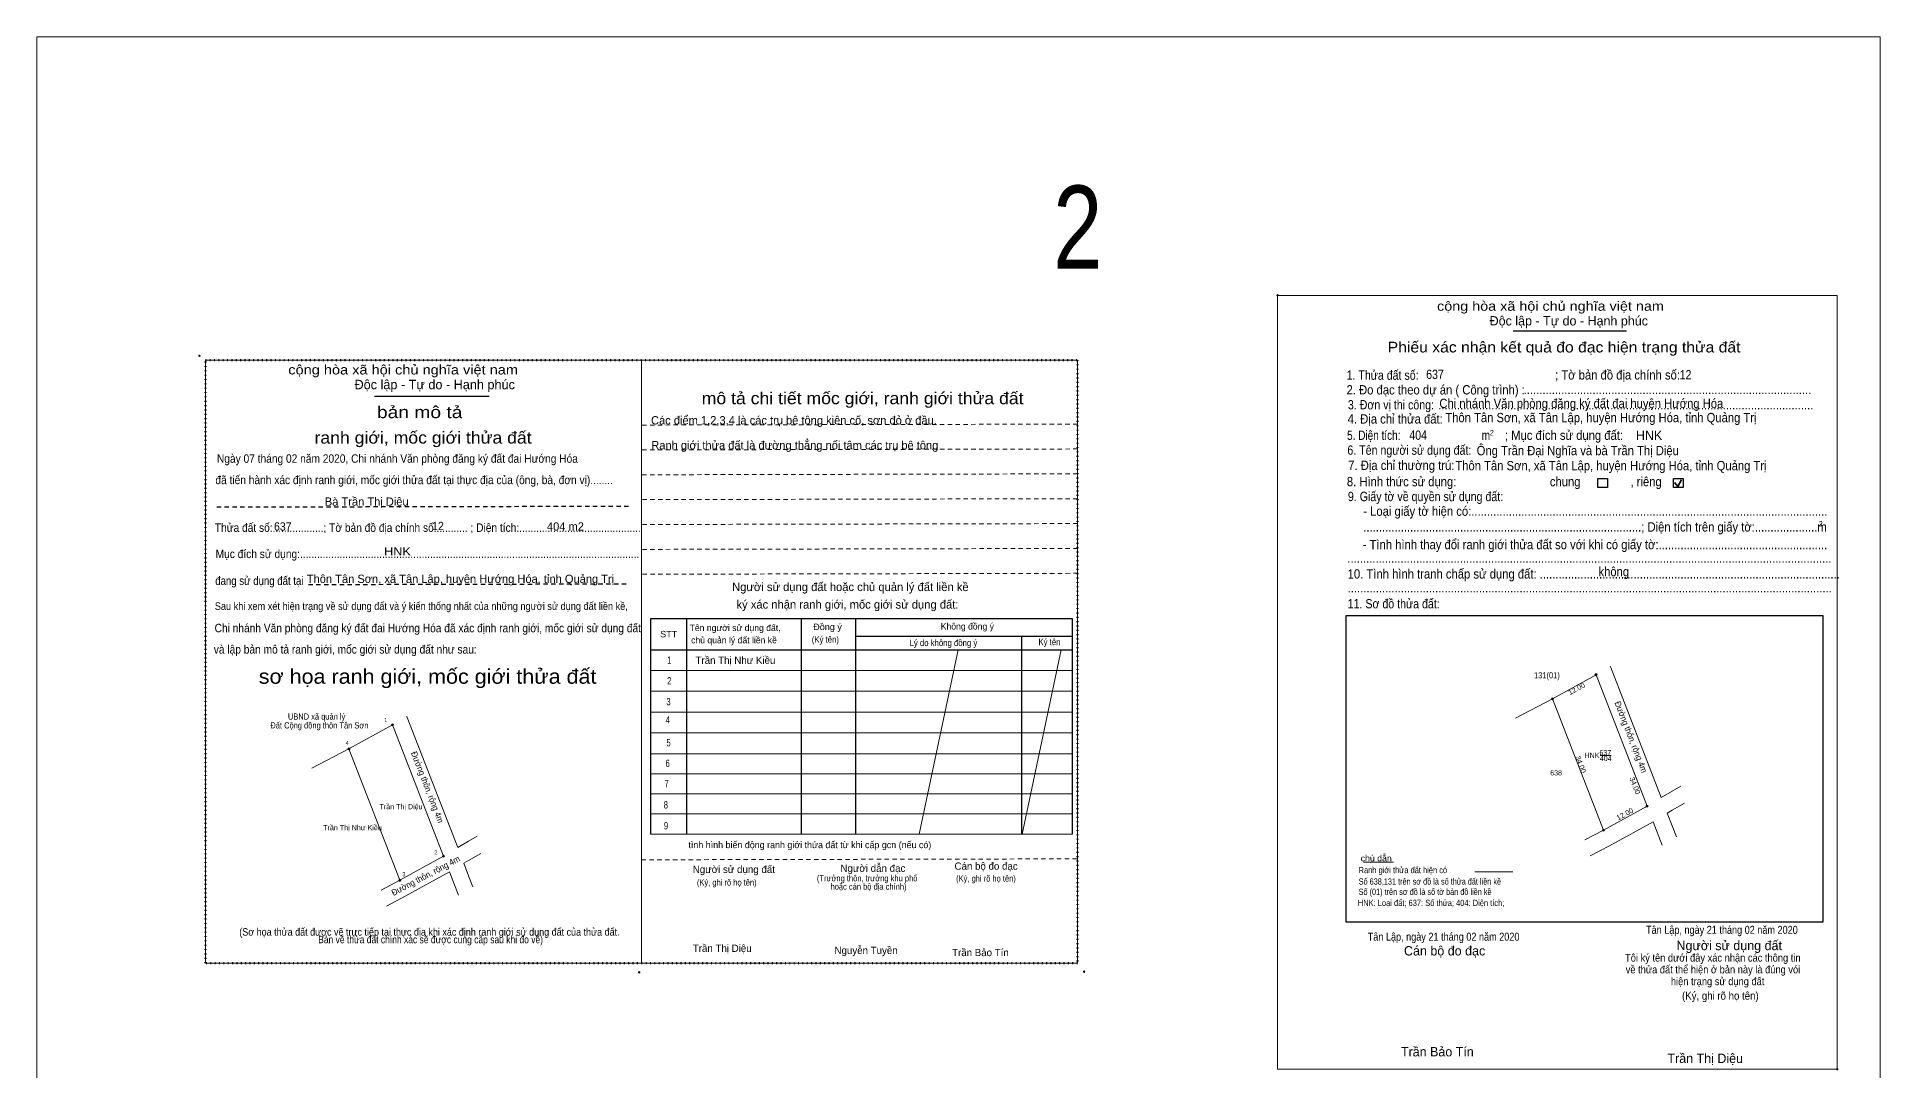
# Model space of a CAD drawing. Header units: metres. Extents: x 546991 to 548960, y 1836850 to 1838398.
# Drawn here: x 546990.8 to 547435.4, y 1837835.7 to 1838085 of the extents above; entities that cross this region are included whole.
import ezdxf
from ezdxf.enums import TextEntityAlignment as Align

# ---------------------------------------------------------------- set-up
doc = ezdxf.new("R2010")
doc.units = ezdxf.units.M
doc.header["$LTSCALE"] = 0.7
doc.header["$PDMODE"] = 32
doc.header["$PDSIZE"] = 0.35
doc.linetypes.add('DOTTED', pattern=[1.5, 0.3, -1.2])
doc.linetypes.add('SHORT_DASHED', pattern=[2.7, 1.5, -1.2])
for name, color, linetype, lineweight in [('1', 7, 'SHORT_DASHED', 13), ('10', 7, 'Continuous', 13), ('13', 7, 'Continuous', 13), ('17', 7, 'Continuous', 13), ('2', 7, 'Continuous', 13), ('55', 7, 'Continuous', 13), ('6', 7, 'Continuous', 13), ('63', 7, 'Continuous', 13)]:
    doc.layers.add(name, color=color, linetype=linetype, lineweight=lineweight)
doc.layers.add('16', color=7, linetype='Continuous')
doc.layers.add('39', color=7, linetype='Continuous')

msp = doc.modelspace()

# ---------------------------------------------------------------- hatches: boundary and pattern name
at = {"layer": '2'}
for points in [[(547367.1455, 1837931.1028, 1), (547366.6455, 1837931.1028, 1)], [(547356.6455, 1837925.3028, 1), (547356.1455, 1837925.3028, 1)], [(547076.8555, 1837919.0028, 1), (547076.3555, 1837919.0028, 1)], [(547066.3555, 1837913.2028, 1), (547065.8555, 1837913.2028, 1)], [(547379.4355, 1837899.4028, 1), (547378.9355, 1837899.4028, 1)], [(547368.9355, 1837893.6028, 1), (547368.4355, 1837893.6028, 1)], [(547089.1455, 1837887.3028, 1), (547088.6455, 1837887.3028, 1)], [(547078.6455, 1837881.5028, 1), (547078.1455, 1837881.5028, 1)]]:
    msp.add_hatch(color=256, dxfattribs=at).paths.add_polyline_path(points)

# ---------------------------------------------------------------- linework, layer by layer
at = {"layer": '1'}
for p, q in [((547136.83, 1837991.34), (547242.02, 1837991.57)), ((547136.84, 1837985.34), (547242.03, 1837985.57)), ((547136.86, 1837979.34), (547242.05, 1837979.57)), ((547136.87, 1837973.34), (547242.06, 1837973.57)), ((547136.88, 1837967.34), (547242.07, 1837967.57)), ((547136.9, 1837961.34), (547242.09, 1837961.57)), ((547136.91, 1837955.34), (547242.1, 1837955.57)), ((547136.7, 1837886.44), (547241.89, 1837886.67))]:
    msp.add_line(p, q, dxfattribs=at)
at = {"layer": '1', "lineweight": 25}
for p, q in [((547034.21, 1837971.57), (547133.76, 1837971.79)), ((547056.32, 1837952.87), (547133.68, 1837953.04))]:
    msp.add_line(p, q, dxfattribs=at)
at = {"layer": '1', "linetype": 'DOTTED', "lineweight": 53}
msp.add_lwpolyline([(547031.47, 1838007.02), (547241.84, 1838007.02), (547241.84, 1837861.53), (547031.47, 1837861.53)], close=True, dxfattribs=at)
at = {"layer": '10'}
for p, q in [((547379.19, 1837899.4), (547366.9, 1837931.1)), ((547347.48, 1837920.62), (547356.4, 1837925.3)), ((547088.9, 1837887.3), (547076.61, 1837919)), ((547057.19, 1837908.52), (547066.11, 1837913.2)), ((547385.26, 1837903), (547387.35, 1837904.21)), ((547382.62, 1837901.47), (547385.26, 1837903)), ((547385.26, 1837898.38), (547388.22, 1837900.09)), ((547368.69, 1837893.6), (547379.19, 1837899.4)), ((547370.15, 1837889.84), (547380.65, 1837895.64)), ((547384.08, 1837897.7), (547385.26, 1837898.38)), ((547092.33, 1837889.37), (547094.97, 1837890.9)), ((547094.97, 1837890.9), (547097.06, 1837892.11)), ((547364.16, 1837891.23), (547368.69, 1837893.6)), ((547078.4, 1837881.5), (547088.9, 1837887.3)), ((547093.79, 1837885.6), (547094.97, 1837886.28)), ((547094.97, 1837886.28), (547097.93, 1837887.99)), ((547365.47, 1837887.39), (547370.15, 1837889.84)), ((547079.86, 1837877.74), (547090.36, 1837883.54)), ((547073.87, 1837879.13), (547078.4, 1837881.5)), ((547075.18, 1837875.29), (547079.86, 1837877.74))]:
    msp.add_line(p, q, dxfattribs=at)
for points in [[(547370.33, 1837933.17), (547370.45, 1837932.86), (547382.62, 1837901.47)], [(547080.04, 1837921.07), (547080.16, 1837920.76), (547092.33, 1837889.37)]]:
    msp.add_lwpolyline(points, dxfattribs=at)
at = {"layer": '13'}
for p, q in [((547213.07, 1837937.14), (547203.64, 1837892.66)), ((547237.9, 1837937.14), (547228.47, 1837892.66))]:
    msp.add_line(p, q, dxfattribs=at)
at = {"layer": '17'}
msp.add_line((547310.82, 1837885.89), (547318.06, 1837885.89), dxfattribs=at)
at = {"layer": '2', "lineweight": 25}
for p, q in [((547346.94, 1838014.08), (547374.24, 1838014.08)), ((547072.24, 1837998.29), (547099.89, 1837998.29)), ((547147.48, 1837944.56), (547147.48, 1837892.65)), ((547175.16, 1837944.56), (547175.16, 1837892.65)), ((547188.25, 1837944.56), (547188.25, 1837892.65)), ((547306.63, 1837945.35), (547421.56, 1837945.35)), ((547421.56, 1837945.35), (547421.56, 1837871.37)), ((547188.25, 1837940.37), (547240.61, 1837940.37)), ((547228.32, 1837940.37), (547228.32, 1837892.65)), ((547138.87, 1837937.14), (547240.61, 1837937.14))]:
    msp.add_line(p, q, dxfattribs=at)
at = {"layer": '2', "lineweight": 35}
for p, q in [((547385.83, 1837977.48), (547386.6, 1837976.48)), ((547386.6, 1837976.48), (547387.53, 1837978.16))]:
    msp.add_line(p, q, dxfattribs=at)
at = {"layer": '2'}
for p, q in [((547138.87, 1837932.12), (547240.61, 1837932.12)), ((547138.87, 1837927.1), (547240.61, 1837927.1)), ((547138.87, 1837922.09), (547240.61, 1837922.09)), ((547138.87, 1837917.07), (547240.61, 1837917.07)), ((547138.87, 1837912.05), (547240.61, 1837912.05)), ((547138.87, 1837907.2), (547240.61, 1837907.2)), ((547138.87, 1837902.35), (547240.61, 1837902.35)), ((547138.87, 1837897.5), (547240.61, 1837897.5)), ((547138.87, 1837892.65), (547240.61, 1837892.65))]:
    msp.add_line(p, q, dxfattribs=at)
msp.add_lwpolyline([(547290.07, 1838022.64), (547425.08, 1838022.64), (547425.08, 1837835.91), (547290.07, 1837835.91)], close=True, dxfattribs=at)
for points in [[(547031.48, 1837861.53), (547031.47, 1837861.53), (547031.47, 1838007.02), (547136.66, 1838007.02), (547136.66, 1838007.01)], [(547136.66, 1838007.01), (547136.66, 1837861.53), (547031.48, 1837861.53)], [(547136.66, 1838007.01), (547241.85, 1838007.01), (547241.85, 1837861.53), (547241.85, 1837861.53)], [(547241.85, 1837861.53), (547136.66, 1837861.53), (547136.66, 1838007.01)], [(547136.66, 1838007.01), (547241.85, 1838007.01), (547241.85, 1837861.53)], [(547241.85, 1837861.53), (547136.66, 1837861.53), (547136.66, 1838007.01)]]:
    msp.add_lwpolyline(points, dxfattribs=at)
at = {"layer": '2', "lineweight": 25}
for points in [[(547367.32, 1837978.44), (547369.64, 1837978.44), (547369.64, 1837976.28), (547367.32, 1837976.28)], [(547385.56, 1837978.44), (547387.88, 1837978.44), (547387.88, 1837976.28), (547385.56, 1837976.28)]]:
    msp.add_lwpolyline(points, close=True, dxfattribs=at)
for points in [[(547240.61, 1837892.65), (547240.61, 1837944.56), (547138.87, 1837944.56), (547138.87, 1837892.65)], [(547421.56, 1837871.37), (547306.63, 1837871.37), (547306.63, 1837945.35)]]:
    msp.add_lwpolyline(points, dxfattribs=at)
at = {"layer": '2'}
for centre in [(547366.8955, 1837931.1028), (547356.3955, 1837925.3028), (547076.6055, 1837919.0028), (547066.1055, 1837913.2028), (547379.1855, 1837899.4028), (547368.6855, 1837893.6028), (547088.8955, 1837887.3028), (547078.3955, 1837881.5028)]:
    msp.add_circle(centre, 0.25, dxfattribs=at)
for p in [(547290.07, 1838022.64), (547030.04, 1838008.06), (547243.41, 1837859.46), (547136.1, 1837859.28), (547425.08, 1837835.91)]:
    msp.add_point(p, dxfattribs=at)
at = {"layer": '55'}
for p, q in [((547366.9, 1837931.1), (547356.4, 1837925.3)), ((547356.4, 1837925.3), (547368.69, 1837893.6)), ((547076.61, 1837919), (547066.11, 1837913.2)), ((547066.11, 1837913.2), (547078.4, 1837881.5)), ((547380.65, 1837895.64), (547382.84, 1837889.98)), ((547384.08, 1837897.7), (547385.26, 1837894.66)), ((547385.26, 1837894.66), (547386.29, 1837892)), ((547090.36, 1837883.54), (547092.55, 1837877.88)), ((547093.79, 1837885.6), (547094.97, 1837882.56)), ((547094.97, 1837882.56), (547096, 1837879.9))]:
    msp.add_line(p, q, dxfattribs=at)
at = {"layer": '6'}
msp.add_line((547337.7, 1837883.53), (547346.84, 1837883.53), dxfattribs=at)
at = {"layer": '63'}
msp.add_line((547367.86, 1837911.57), (547370.56, 1837911.57), dxfattribs=at)
msp.add_lwpolyline([(546990.83, 1838085.01), (547435.42, 1838085.01), (547435.42, 1837337.45), (546990.83, 1837337.45)], close=True, dxfattribs=at)

# ---------------------------------------------------------------- texts
at = {"layer": '1'}
for s, height, width, p in [('637', 1.25, 0.85, (547369.135, 1837911.67)), ('638', 1.25, 0.85, (547357.265, 1837906.8)), ('(Sơ họa thửa đất được vẽ trực tiếp tại thực địa khi xác định ranh giới sử dụng đất của thửa đất.', 1.8, 0.9, (547085.515, 1837868.14)), (' Bản vẽ thửa đất chính xác sẽ được cung cấp sau khi đo vẽ)', 1.8, 0.85, (547085.51, 1837866.31))]:
    msp.add_text(s, height=height, dxfattribs=dict(at, width=width)).set_placement(p, align=Align.CENTER)
msp.add_text('HNK', height=1.25, dxfattribs=at).set_placement((547365.905, 1837911.03), align=Align.CENTER)
at = {"layer": '10', "width": 0.9}
for s, height, p in [('131(01)', 1.5, (547351.94, 1837930.21)), ('UBND xã quản lý', 1.5, (547051.38, 1837920.26)), ('Đất Cộng đồng thôn Tân Sơn', 1.5, (547047.15, 1837918.13)), ('Trần Thị Diệu', 1.25, (547073.46, 1837898.64)), ('Trần Thị Như Kiều', 1.25, (547059.9, 1837893.58))]:
    msp.add_text(s, height=height, dxfattribs=at).set_placement(p)
at = {"layer": '16'}
for s, height, width, p in [('Ngày 07 tháng 02 năm 2020, Chi nhánh Văn phòng đăng ký đất đai Hướng Hóa', 2.04, 0.9, (547034.27, 1837982.24)), (' đã tiến hành xác định ranh giới, mốc giới thửa đất tại thực địa của (ông, bà, đơn vị)........', 2.04, 0.9, (547033.21, 1837977.08)), ('Thửa đất số:..................; Tờ bản đồ địa chính số:........... ; Diện tích:...........................................', 2.04, 0.9, (547033.76, 1837965.57)), ('Mục đích sử dụng:........................................................................................................................', 2.04, 0.9, (547033.95, 1837959.24)), ('đang sử dụng đất tại', 2.04, 0.85, (547033.85, 1837952.76)), ('Sau khi xem xét hiện trạng về sử dụng đất và ý kiến thống nhất của những người sử dụng đất liền kề,', 1.836, 0.9, (547033.75, 1837946.73)), ('Chi nhánh Văn phòng đăng ký đất đai Hướng Hóa đã xác định ranh giới, mốc giới sử dụng đất', 2.04, 0.9, (547033.7, 1837941.34)), (' và lập bản mô tả ranh giới, mốc giới sử dụng đất như sau:', 2.04, 0.9, (547032.82, 1837936.2))]:
    msp.add_text(s, height=height, dxfattribs=dict(at, width=width)).set_placement(p)
at = {"layer": '2'}
for s, height, width, p in [('cộng hòa xã hội chủ nghĩa việt nam', 2.253, 1.15, (547328.55, 1838018.92)), ('cộng hòa xã hội chủ nghĩa việt nam', 2.282, 1.15, (547051.47, 1838003.55)), ('1. Thửa đất số:', 2.253, 0.85, (547306.73, 1838002.26)), ('637', 2.25, 0.85, (547325.92, 1838002.46)), ('; Tờ bản đồ địa chính số:', 2.253, 0.9, (547357.02, 1838002.32)), ('12', 2.25, 0.85, (547387.06, 1838002.36)), ('2. Đo đạc theo dự án ( Công trình) : ', 2.255, 0.9, (547306.72, 1837998.72)), ('3. Đơn vị thi công:', 2.255, 0.85, (547307.05, 1837995.12)), ('Chi nhánh Văn phòng đăng ký đất đai huyện Hướng Hóa', 2.25, 0.9, (547329.11, 1837995.44)), ('............................................................................................', 2.255, 0.9, (547349.44, 1837998.8)), ('4. Địa chỉ thửa đất:', 2.255, 0.9, (547306.99, 1837991.7)), ('........................................................................................................................', 2.255, 0.9, (547328.83, 1837995.12)), ('Thôn Tân Sơn, xã Tân Lập, huyện Hướng Hóa, tỉnh Quảng Trị', 2.25, 0.9, (547330.55, 1837992.02)), ('5. Diện tích:', 2.255, 0.8, (547306.85, 1837987.76)), ('404', 2.25, 0.85, (547321.85, 1837987.78)), ('m', 2.253, 0.8, (547339.33, 1837987.76)), ('2', 1.288, 0.8, (547341.27, 1837988.84)), ('; Mục đích sử dụng đất:', 2.253, 0.9, (547344.92, 1837987.76)), ('6. Tên người sử dụng đất:', 2.255, 0.85, (547306.92, 1837984.17)), ('Ông Trần Đại Nghĩa và bà Trần Thị Diệu', 2.25, 0.9, (547338.11, 1837984.06)), ('7. Địa chỉ thường trú:', 2.255, 0.9, (547307.12, 1837980.5)), ('Thôn Tân Sơn, xã Tân Lập, huyện Hướng Hóa, tỉnh Quảng Trị', 2.25, 0.9, (547332.97, 1837980.42)), ('8. Hình thức sử dụng:', 2.255, 0.9, (547306.79, 1837976.57)), ('9. Giấy tờ về quyền sử dụng đất:', 2.255, 0.85, (547307.05, 1837972.98)), ('chung                , riêng', 2.253, 0.9, (547355.76, 1837976.57)), ('     - Loại giấy tờ hiện có:..................................................................................................................', 2.253, 0.9, (547306.99, 1837969.44)), ('637', 2, 0.95, (547048.03, 1837965.87)), ('12', 2, 0.95, (547086.17, 1837965.99)), ('     .........................................................................................; Diện tích trên giấy tờ:....................m', 2.253, 0.9, (547306.99, 1837965.64)), ('2', 1.288, 0.8, (547420.61, 1837966.9)), ('HNK', 2, 1.15, (547074.56, 1837959.87)), ('     - Tình hình thay đổi ranh giới thửa đất so với khi có giấy tờ:......................................................', 2.253, 0.9, (547306.85, 1837961.38)), ('...........................................................................................................................................................', 2.253, 0.9, (547306.92, 1837958.11)), ('10. Tình hình tranh chấp sử dụng đất: ................................................................................................', 2.255, 0.9, (547306.99, 1837954.3)), ('không', 2.254, 0.9, (547367.48, 1837954.85)), ('11. Sơ đồ thửa đất:', 2.255, 0.85, (547306.99, 1837947.11)), ('...........................................................................................................................................................', 2.253, 0.9, (547306.99, 1837950.98)), ('STT', 1.555, 1.05, (547141.17, 1837940.12)), ('(Ký tên)', 1.555, 0.9, (547177.74, 1837938.82)), ('Đồng ý', 1.555, 1.05, (547178.08, 1837941.87)), ('Lý do không đồng ý', 1.555, 0.9, (547201.32, 1837938.02)), ('Ký tên', 1.555, 0.9, (547232.42, 1837938.23)), ('(Ký, ghi rõ họ tên)', 1.505, 0.9, (547150.04, 1837880.23)), ('(Ký, ghi rõ họ tên)', 1.505, 0.9, (547212.55, 1837881.19)), ('Tân Lập, ngày 21 tháng 02 năm 2020', 1.93, 0.85, (547311.83, 1837866.92)), ('Tân Lập, ngày 21 tháng 02 năm 2020', 1.93, 0.85, (547378.96, 1837868.58)), ('(Ký, ghi rõ họ tên)', 1.932, 0.9, (547387.64, 1837852.68))]:
    msp.add_text(s, height=height, dxfattribs=dict(at, width=width)).set_placement(p)
for s, height, p in [('Độc lập - Tự do - Hạnh phúc', 2.253, (547341.23, 1838015.37)), ('Độc lập - Tự do - Hạnh phúc', 2.282, (547067.45, 1837999.98)), ('Các điểm 1,2,3,4 là các trụ bê tông kiên cố, sơn đỏ ở đầu.', 2, (547138.97, 1837991.49)), ('HNK', 2.25, (547376.52, 1837987.75)), ('Ranh giới thửa đất là đường thẳng nối tâm các trụ bê tông', 2, (547139.03, 1837985.48)), ('Bà Trần Thị Diệu', 2, (547060.28, 1837971.87)), ('404 m2', 2, (547113.86, 1837965.87)), ('Thôn Tân Sơn, xã Tân Lập, huyện Hướng Hóa, tỉnh Quảng Trị', 2, (547055.94, 1837953.24)), ('Người sử dụng đất hoặc chủ quản lý đất liền kề ', 2.02, (547158.52, 1837951.28)), ('ký xác nhận ranh giới, mốc giới sử dụng đất:', 2.02, (547159.57, 1837947.05)), ('Tên người sử dụng đất,', 1.555, (547148.27, 1837941.63)), ('chủ quản lý đất liền kề', 1.555, (547148.63, 1837938.67)), ('Không đồng ý', 1.555, (547208.84, 1837942)), ('Trần Thị Như Kiều', 1.75, (547149.7, 1837933.72)), ('tình hình biến động ranh giới thửa đất từ khi cấp gcn (nếu có)', 1.605, (547147.99, 1837889.25)), ('Người sử dụng đất', 1.756, (547149.03, 1837883.25)), ('Người dẫn đạc', 1.76, (547184.64, 1837883.53)), ('Cán bộ đo đạc', 1.752, (547212.17, 1837884.05)), ('Trần Thị Diệu', 1.75, (547149.05, 1837864.22)), ('Nguyễn Tuyền', 1.75, (547183.23, 1837863.71)), ('Trần Bảo Tín', 1.75, (547211.58, 1837863.2)), ('Cán bộ đo đạc', 2.254, (547320.57, 1837863.36)), ('Người sử dụng đất', 2.253, (547386.3, 1837864.64)), ('Trần Bảo Tín', 2.25, (547319.84, 1837839.01)), ('Trần Thị Diệu', 2.25, (547384.12, 1837837.41))]:
    msp.add_text(s, height=height, dxfattribs=at).set_placement(p)
for s, height, width, p in [('Phiếu xác nhận kết quả đo đạc hiện trạng thửa đất', 2.575, 1.1, (547359.195, 1838008.86)), ('mô tả chi tiết mốc giới, ranh giới thửa đất', 2.889, 1.1, (547190.005, 1837996.37)), ('bản mô tả', 2.89, 1.2, (547083.165, 1837993.01)), ('ranh giới, mốc giới thửa đất', 2.89, 1.1, (547083.98, 1837986.87)), ('1', 1.756, 0.7, (547143.375, 1837933.77)), ('sơ họa ranh giới, mốc giới thửa đất', 3.527, 1.1, (547085.08, 1837928.92)), ('2', 1.756, 0.8, (547143.385, 1837928.76)), ('3', 1.756, 0.75, (547143.185, 1837923.72)), ('1', 1, 0.85, (547074.985, 1837919.68)), ('4', 1.756, 0.8, (547142.99, 1837919.34)), ('4', 1, 0.9, (547065.7, 1837914.13)), ('5', 1.756, 0.75, (547143.195, 1837913.83)), ('6', 1.756, 0.8, (547142.965, 1837908.86)), ('404', 1.25, 0.85, (547369.24, 1837910.27)), ('7', 1.76, 0.75, (547142.73, 1837903.95)), ('8', 1.76, 0.75, (547142.54, 1837898.82)), ('9', 1.76, 0.8, (547142.575, 1837893.8)), ('2', 1, 0.9, (547087.075, 1837887.74)), ('3', 1, 0.9, (547079.35, 1837882.46)), ('(Trưởng thôn, trưởng khu phố', 1.505, 0.9, (547191.09, 1837881.24)), ('hoặc cán bộ địa chính)', 1.505, 0.9, (547191.425, 1837879.23)), ('Tôi ký tên dưới đây xác nhận các thông tin', 1.862, 0.9, (547395.065, 1837861.88)), ('về thửa đất thể hiện ở bản này là đúng vói', 1.862, 0.9, (547395.1, 1837859.04)), ('hiện trạng sử dụng đất', 1.862, 0.9, (547396.225, 1837856.19))]:
    msp.add_text(s, height=height, dxfattribs=dict(at, width=width)).set_placement(p, align=Align.CENTER)
for s, rotation, p in [('12.00', 28.915, (547362.5078, 1837927.1728)), ('34.00', 291.191, (547362.614, 1837909.2309)), ('34.00', 291.191, (547375.704, 1837904.1209)), ('12.00', 28.915, (547374.1578, 1837896.9428))]:
    msp.add_text(s, height=1.25, rotation=rotation, dxfattribs=at).set_placement(p, align=Align.CENTER)
at = {"layer": '39', "width": 0.95}
for rotation, p in [(291.191, (547374.6235, 1837915.8161)), (291.191, (547084.3335, 1837903.7161)), (27.654, (547084.9569, 1837881.956))]:
    msp.add_text('Đường thôn, rộng 4m', height=1.5, rotation=rotation, dxfattribs=at).set_placement(p, align=Align.CENTER)
at = {"layer": '6'}
for s, width, p in [('chú dẫn', 1.05, (547310.13, 1837886.07)), ('Số 638,131 trên sơ đồ là số thửa đất liền kề', 0.85, (547309.65, 1837880.46)), ('Ranh giới thửa đất hiện có ', 0.9, (547309.62, 1837883.22)), ('Số (01) trên sơ đồ là số tờ bản đồ liền kề', 0.85, (547309.63, 1837877.97)), ('HNK: Loại đất; 637: Số thửa; 404: Diện tích;', 0.9, (547309.44, 1837875.29))]:
    msp.add_text(s, height=1.5, dxfattribs=dict(at, width=width)).set_placement(p)
at = {"layer": '63', "width": 0.8}
msp.add_text('2', height=20, dxfattribs=at).set_placement((547241.895, 1838029.11), align=Align.CENTER)

doc.saveas('drawing.dxf')
